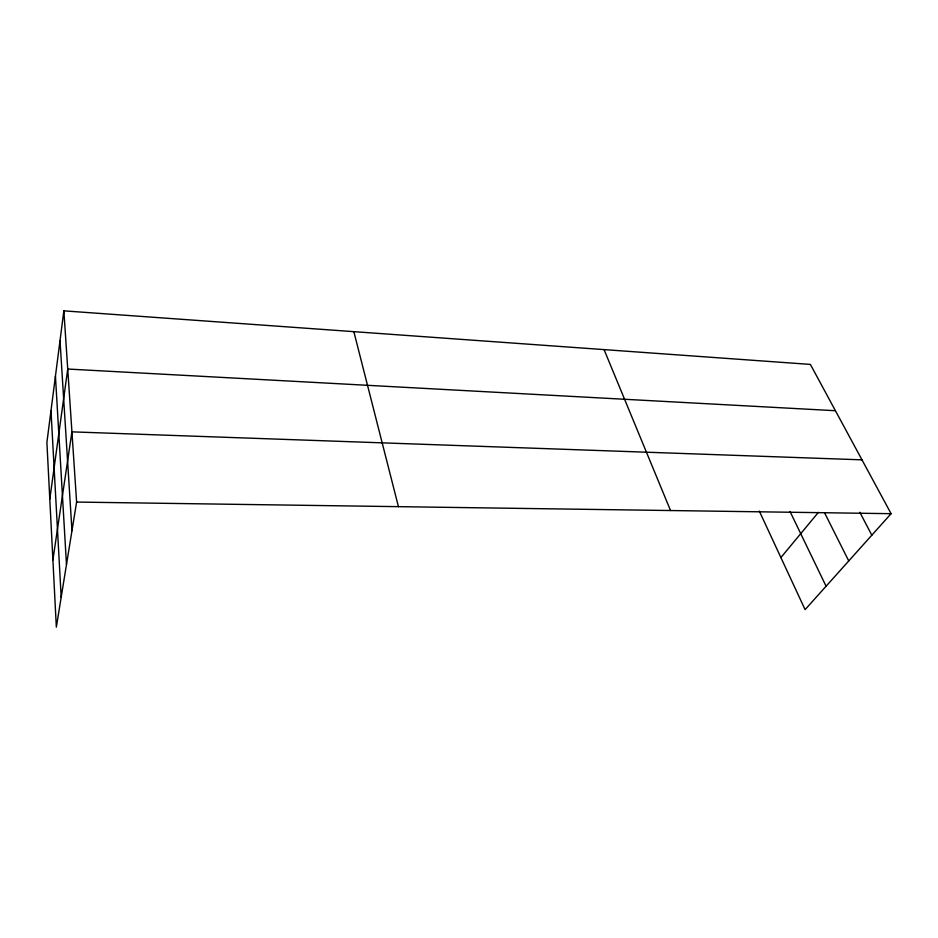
<?xml version="1.0" encoding="UTF-8"?>
<svg xmlns="http://www.w3.org/2000/svg" width="938" height="938" viewBox="0 0 938 938"><rect width="100%" height="100%" fill="white"/><g stroke="black" fill="none" stroke-linecap="round" stroke-linejoin="round"><path stroke-width="1.41" d="M63.854 310.853L46.9 442.443L56.339 627.147L76.611 502.065L63.854 310.853L810.385 364.413L891.1 513.684L805.097 609.641L759.323 511.116M49.796 499.133L67.735 369.033L835.418 410.715M52.903 559.869L71.921 431.855L861.987 459.843M780.897 557.559L818.393 512.371M76.611 502.065L891.1 513.684M859.829 512.265L871.824 535.188M824.713 513.074L848.749 560.936M790.054 511.538L826.085 586.227M604.072 349.616L670.541 510.542M353.849 331.665L398.439 506.661M60.009 340.705L71.968 530.709M55.436 376.161L66.481 564.535M50.992 410.703L61.181 597.26"/></g></svg>
